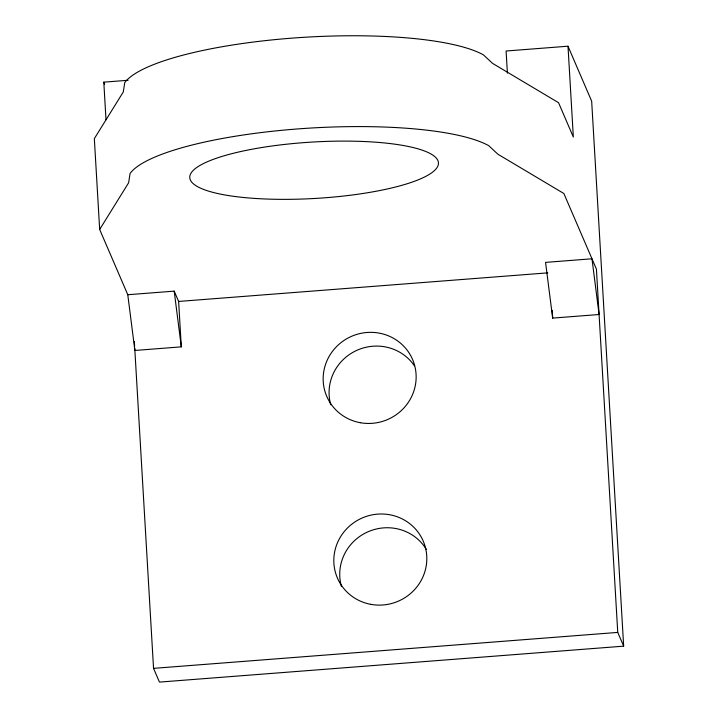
<?xml version="1.0" encoding="UTF-8"?>
<svg xmlns="http://www.w3.org/2000/svg" width="718" height="718" viewBox="0 0 718 718"><rect width="100%" height="100%" fill="white"/><g stroke="black" fill="none" stroke-linecap="round" stroke-linejoin="round"><path stroke-width="1.08" d="M127.777 294.73L174.196 291.14L178.629 301.443L181.304 346.857L134.876 350.456L127.777 294.73L99.667 229.464L128.621 182.785L130.066 173.487A186.833 42.335 -3.4 0 1 296.265 129.043A186.833 42.335 -3.4 0 1 488.779 145.709L497.879 154.199L563.872 193.519L596.416 269.097L617.749 632.414L623.664 646.155L159.459 682.1L153.544 668.359L134.751 348.239M106.004 119.816L103.796 82.157L128.109 80.272M623.664 646.155L591.668 101.175L568.001 46.212L506.1 51.005L507.402 73.155M178.629 301.443L547.771 272.858M552.663 318.101L599.081 314.511L591.982 258.785L545.563 262.384L552.663 318.101L552.205 310.347M153.544 668.359L617.749 632.414M103.796 82.157L104.666 84.185M174.196 291.14L181.304 346.857M568.001 46.212L573.332 137.039L558.541 102.692L492.539 63.363L483.438 54.882A186.833 42.335 -3.4 0 0 290.925 38.216A186.833 42.335 -3.4 0 0 124.735 82.66L123.29 91.958L94.336 138.628L99.667 229.464M134.356 341.589L134.616 346.022M341.445 586.48A46.706 45.342 -23.3 0 1 368.011 531.778A46.706 45.342 -23.3 0 1 426.268 549.279M330.774 404.817A46.706 45.342 -23.3 0 1 356.334 350.572A46.706 45.342 -23.3 0 1 414.43 365.821M370.874 604.359A46.706 45.342 -23.3 0 0 424.464 544.334A46.706 45.342 -23.3 0 0 345.6 529.983A46.706 45.342 -23.3 0 0 370.874 604.359M360.212 422.696A46.706 45.342 -23.3 0 0 413.801 362.671A46.706 45.342 -23.3 0 0 334.938 348.329A46.706 45.342 -23.3 0 0 360.212 422.696M234.849 196.481A124.555 28.226 -3.4 0 0 436.652 168.129A124.555 28.226 -3.4 0 0 270.542 146.203A124.555 28.226 -3.4 0 0 234.849 196.481"/></g></svg>
